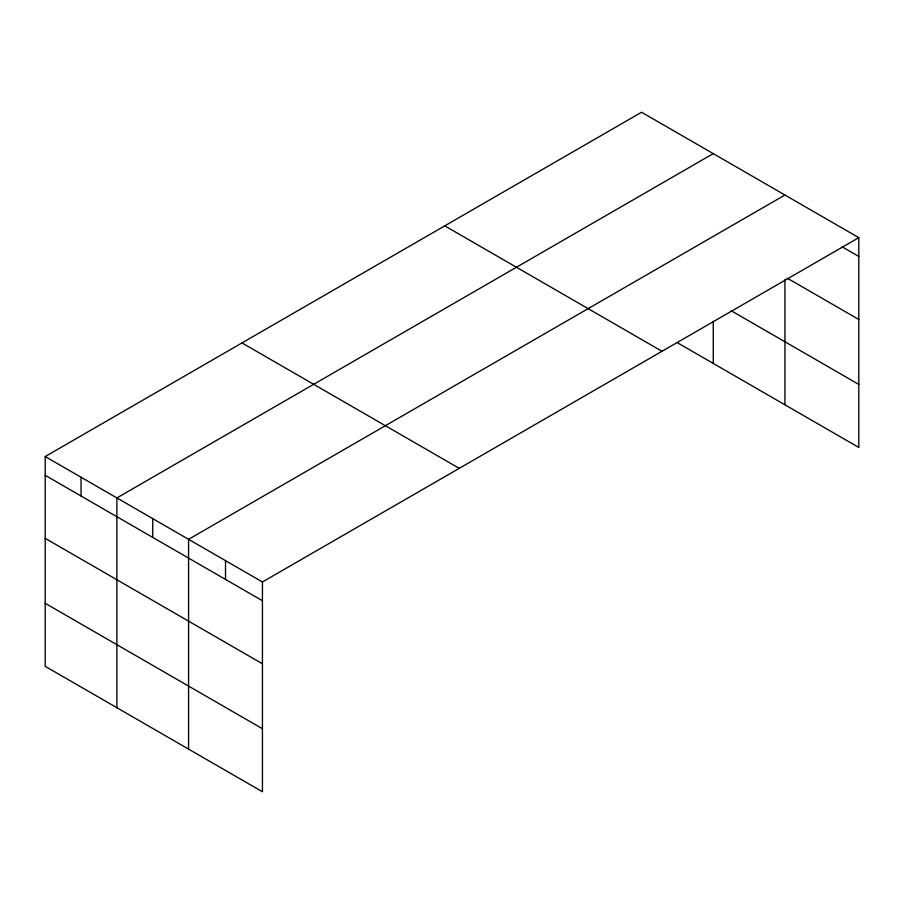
<?xml version="1.0" encoding="UTF-8"?>
<svg xmlns="http://www.w3.org/2000/svg" width="904" height="904" viewBox="0 0 904 904"><rect width="100%" height="100%" fill="white"/><g stroke="black" fill="none" stroke-linecap="round" stroke-linejoin="round"><path stroke-width="1.36" d="M858.8 237.662L641.557 112.243L45.2 456.543L45.2 666.338L262.442 791.757L262.442 581.973L858.8 237.662L858.8 447.457L677.401 342.729M713.245 153.635L116.887 497.934L116.887 707.73M784.943 195.015L188.574 539.326L188.574 749.111M842.121 246.815L858.8 256.442M787.316 278.206L858.8 319.474M731.166 310.727L858.8 384.415M444.757 225.864L661.999 351.283M242.001 342.932L459.243 468.351M45.2 456.543L262.442 581.973M45.2 475.323L262.442 600.742M45.2 538.355L262.442 663.785M45.2 603.307L262.442 728.726M784.943 279.652L784.943 404.811M713.245 321.395L713.245 363.419M225.514 560.649L225.514 579.419M152.731 518.636L152.731 537.405M81.044 477.244L81.044 496.013"/></g></svg>
